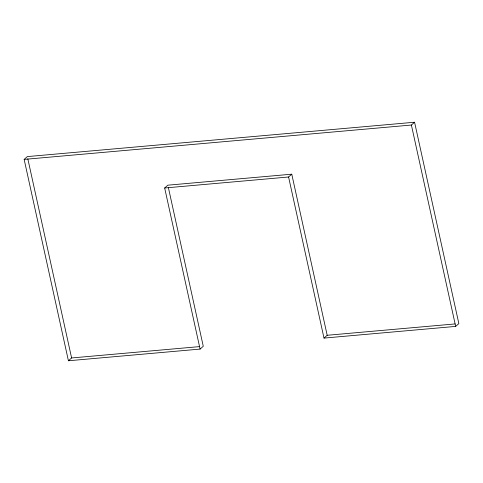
<?xml version="1.0" encoding="UTF-8"?>
<svg xmlns="http://www.w3.org/2000/svg" width="483" height="483" viewBox="0 0 483 483"><rect width="100%" height="100%" fill="white"/><g stroke="black" fill="none" stroke-linecap="round" stroke-linejoin="round"><path stroke-width="0.72" d="M168.338 187.392L203.271 346.281L200.089 349.088L68.423 360.771L24.15 159.402L27.332 156.595L414.577 122.229L458.85 323.598L455.668 326.405L324.002 338.094L288.586 176.995L291.768 174.188L327.184 335.28L324.002 338.094M200.089 349.088L164.667 187.99L167.849 185.182L291.768 174.188M68.423 360.771L71.605 357.963L199.527 346.613M24.15 159.402L411.395 125.037L414.577 122.229M164.667 187.99L288.586 176.995M327.184 335.28L455.107 323.93M411.395 125.037L455.668 326.405M27.815 158.798L71.605 357.963"/></g></svg>
